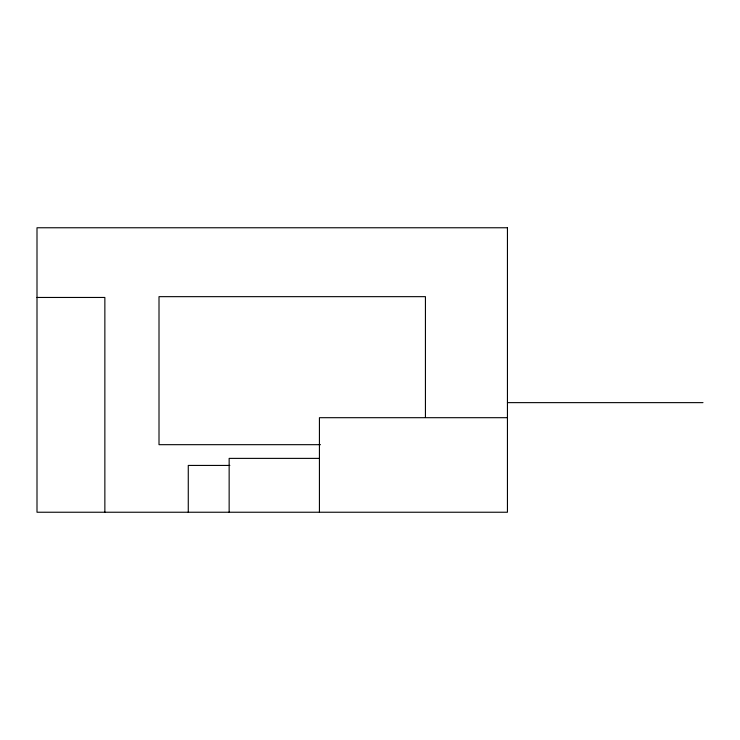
<?xml version="1.0" encoding="UTF-8"?>
<svg xmlns="http://www.w3.org/2000/svg" width="740" height="740" viewBox="0 0 740 740"><rect width="100%" height="100%" fill="white"/><g stroke="black" fill="none" stroke-linecap="round" stroke-linejoin="round"><path stroke-width="1.11" d="M37 297.462L104.858 297.462L104.858 512.237M507.446 402.634L703 402.634M507.446 417.693L319.43 417.693L319.43 512.237M320.494 444.675L159.008 444.675L159.008 296.657L425.435 296.657L425.435 417.443M319.43 458.384L229.15 458.384L229.15 512.237M229.844 465.432L188.274 465.432L188.274 512.237M507.446 227.763L37 227.763L37 512.237L507.446 512.237L507.446 227.763"/></g></svg>
